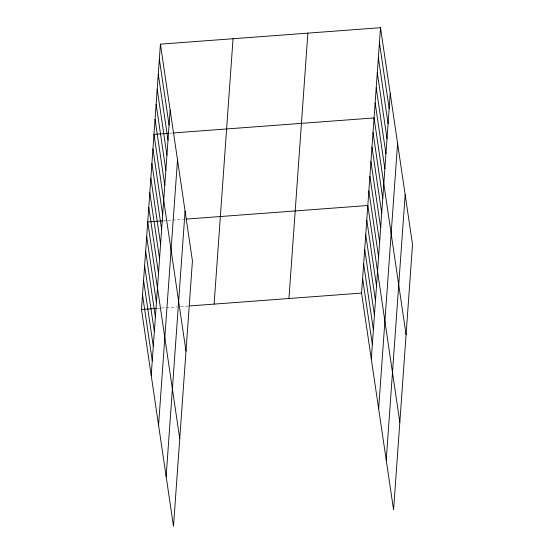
<?xml version="1.0" encoding="UTF-8"?>
<svg xmlns="http://www.w3.org/2000/svg" width="554" height="554" viewBox="0 0 554 554"><rect width="100%" height="100%" fill="white"/><g stroke="black" fill="none" stroke-linecap="round" stroke-linejoin="round"><path stroke-width="0.42" stroke-dasharray="2.77 2.08" d="M169.843 133.202L172.349 133.015M163.596 220.776L166.934 220.527M167.772 220.464L183.63 219.28M157.343 308.349L160.688 308.1M161.519 308.038L177.384 306.854M180.722 306.604L188.235 306.043"/><path stroke-width="0.83" d="M160.418 44.154L192.432 260.92L173.492 526.3L141.485 309.541L160.418 44.154L380.508 27.7L412.515 244.459L393.582 509.846L361.568 293.08L380.508 27.7M151.214 375.446L170.154 110.066M158.569 425.23L177.502 159.85M166.145 476.516L185.078 211.136M214.114 304.104L233.047 38.725M288.946 298.516L307.879 33.129M371.305 358.992L390.238 93.612M378.652 408.776L397.592 143.389M386.228 460.062L405.161 194.683M169.012 133.265L153.984 134.387L185.992 351.146M173.18 132.953L374.068 117.933L406.075 334.692M162.758 220.838L147.731 221.96L179.745 438.726M186.137 219.093L367.821 205.506L399.829 422.266M141.485 309.541L156.512 308.412M189.904 305.919L361.568 293.08M379.435 42.741L389.164 108.646M378.361 57.775L388.091 123.687M377.288 72.816L387.017 138.722M376.214 87.851L385.944 153.763M375.141 102.892L384.871 168.804M373.029 132.524L382.759 198.436M371.983 147.122L381.72 213.034M370.945 161.72L380.674 227.625M369.906 176.31L379.635 242.223M368.86 190.908L378.597 256.821M366.776 220.104L376.512 286.009M365.737 234.695L375.467 300.607M364.698 249.293L374.428 315.205M363.653 263.891L373.389 329.796M362.614 278.489L372.343 344.394M159.351 59.195L169.081 125.107M158.278 74.236L168.007 140.141M157.204 89.27L166.934 155.182M156.131 104.311L165.861 170.216M155.058 119.345L164.787 185.258M152.939 148.984L162.675 214.89M151.9 163.575L161.63 229.488M150.861 178.173L160.591 244.085M149.815 192.771L159.552 258.676M148.777 207.369L158.506 273.274M146.692 236.558L156.422 302.47M145.654 251.156L155.383 317.061M144.608 265.754L154.344 331.659M143.569 280.345L153.299 346.257M142.523 294.943L152.26 360.855"/></g></svg>
